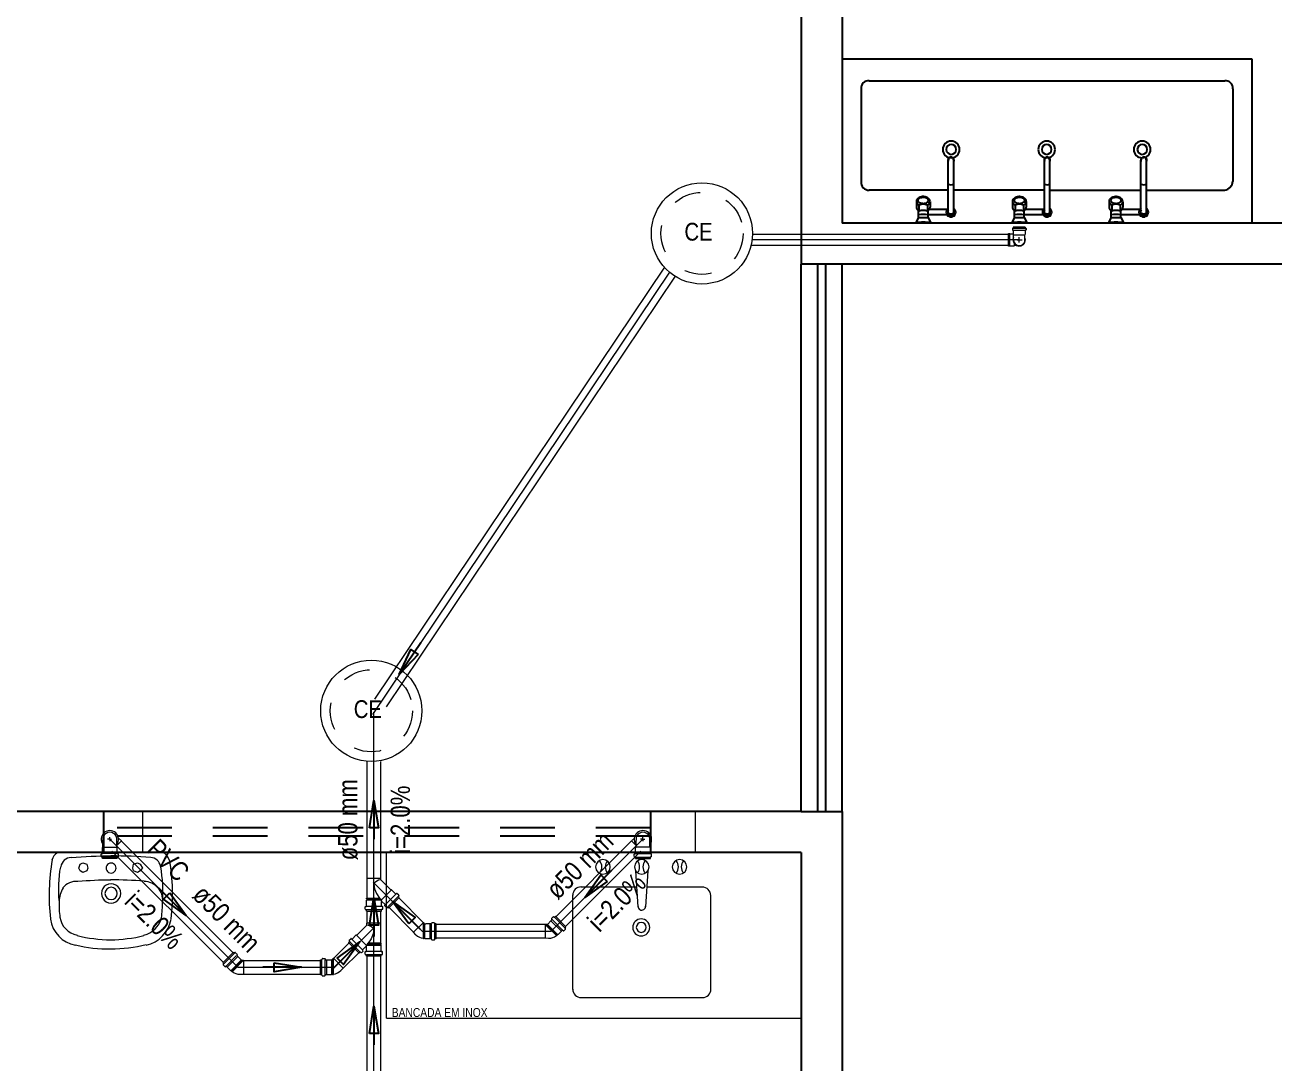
# Model space of a CAD drawing. Header units: inches. Extents: x 48180 to 96389, y -17773 to -8880.
# Drawn here: x 48190.288 to 48194.854, y -8890.709 to -8886.915 of the extents above; entities that cross this region are included whole.
import ezdxf

# ---------------------------------------------------------------- set-up
doc = ezdxf.new("R2010")
doc.units = ezdxf.units.IN
doc.header["$MEASUREMENT"] = 0
doc.linetypes.add('CONTORNO_QUADRO_T', pattern=[0.35, 0.2, -0.15])
doc.linetypes.add('DASHDOT', pattern=[1, 0.5, -0.25, 0, -0.25])
for name, color, linetype in [('APCOZ', 7, 'Continuous'), ('APCOZ-I', 251, 'Continuous'), ('at_Entity', 7, 'Continuous'), ('ESQUADRIA', 3, 'Continuous'), ('JANELA2', 1, 'Continuous'), ('Layout_Equipamentos', 7, 'Continuous'), ('PAREDE', 4, 'Continuous')]:
    doc.layers.add(name, color=color, linetype=linetype)
for name, color, linetype, lineweight in [('Arquitetura', 134, 'Continuous', 5), ('NÍVEL 1', 7, 'Continuous', 20), ('Simbolos', 5, 'Continuous', 20), ('SIMBOLOS-INT', 7, 'Continuous', 20), ('Simbolos_int', 174, 'Continuous', 5), ('TEXTOS', 7, 'Continuous', 20), ('TQ-Sentido tubo', 9, 'Continuous', 20), ('TQ-Seção tubo', 5, 'Continuous', 20), ('TQ-Textos tubo', 7, 'Continuous', 20), ('TQ-Tubos detalhe', 90, 'Continuous', 20)]:
    doc.layers.add(name, color=color, linetype=linetype, lineweight=lineweight)
doc.styles.add('ARIAL', font='ARIALN.TTF')
doc.styles.add('ArialNarrow', font='ARIALN.TTF')
doc.dimstyles.get("Standard").update_dxf_attribs({"dimtxt": 0.18, "dimasz": 0.18, "dimexe": 0.18, "dimexo": 0.0625, "dimgap": 0.09, "dimtad": 0, "dimtih": 1, "dimtoh": 1, "dimdec": 4, "dimzin": 0, "dimdsep": 46, "dimtxsty": 'Standard', "dimcen": 0.09, "dimadec": 0, "dimazin": 0, "dimtfac": 1, "dimtdec": 4, "dimtofl": 0, "dimtmove": 0, "dimatfit": 3, "dimfxl": 0, "dimtolj": 1, "dimtzin": 0, "dimarcsym": 0})

# ---------------------------------------------------------------- blocks, each defined once
blk = doc.blocks.new('new block19')
at = {"layer": 'APCOZ'}
for p, q in [((0.3881, 0.0547), (0.3881, 0.2257)), ((0.4081, 0.0547), (0.4081, 0.2257)), ((0.7396, 0.0547), (0.7396, 0.2257)), ((0.7596, 0.0547), (0.7596, 0.2257)), ((1.0927, 0.0547), (1.0927, 0.2257)), ((1.1127, 0.0547), (1.1127, 0.2257)), ((0.2716, 0.0797), (0.2716, 0.0581)), ((0.384, 0.0507), (0.3192, 0.0507)), ((0.3216, 0.0797), (0.3216, 0.0581)), ((0.6231, 0.0797), (0.6231, 0.0581)), ((0.7355, 0.0507), (0.6707, 0.0507)), ((0.6731, 0.0797), (0.6731, 0.0581)), ((0.9762, 0.0797), (0.9762, 0.0581)), ((1.0887, 0.0507), (1.0239, 0.0507)), ((1.0262, 0.0797), (1.0262, 0.0581)), ((0.279, 0.0215), (0.2682, -0.0001)), ((0.279, 0.0215), (0.279, 0.0456)), ((0.3142, 0.0215), (0.3142, 0.0307)), ((0.384, 0.0307), (0.3142, 0.0307)), ((0.3142, 0.0215), (0.3249, -0.0001)), ((0.6305, 0.0215), (0.6197, -0.0001)), ((0.6305, 0.0215), (0.6305, 0.0456)), ((0.6657, 0.0215), (0.6657, 0.0307)), ((0.7355, 0.0307), (0.6657, 0.0307)), ((0.6657, 0.0215), (0.6764, -0.0001)), ((0.9836, 0.0215), (0.9729, -0.0001)), ((0.9836, 0.0215), (0.9836, 0.0456)), ((1.0188, 0.0215), (1.0188, 0.0307)), ((1.0887, 0.0307), (1.0188, 0.0307)), ((1.0188, 0.0215), (1.0296, -0.0001))]:
    blk.add_line(p, q, dxfattribs=at)
at = {"layer": 'APCOZ', "linetype": 'Continuous'}
for points in [[(0.3215, 0.0802, 0), (0.321, 0.0834, 0), (0.3197, 0.0864, 0), (0.3176, 0.0893, 0), (0.3148, 0.0918, 0), (0.3114, 0.0939, 0), (0.3075, 0.0956, 0), (0.3033, 0.0967, 0), (0.2988, 0.0973, 0), (0.2943, 0.0973, 0), (0.2898, 0.0967, 0), (0.2856, 0.0956, 0), (0.2817, 0.0939, 0), (0.2783, 0.0918, 0), (0.2755, 0.0893, 0), (0.2734, 0.0864, 0), (0.2721, 0.0834, 0), (0.2716, 0.0802, 0)], [(0.6731, 0.0802, 0), (0.6725, 0.0834, 0), (0.6712, 0.0864, 0), (0.6691, 0.0893, 0), (0.6663, 0.0918, 0), (0.6629, 0.0939, 0), (0.6591, 0.0956, 0), (0.6548, 0.0967, 0), (0.6503, 0.0973, 0), (0.6458, 0.0973, 0), (0.6413, 0.0967, 0), (0.6371, 0.0956, 0), (0.6332, 0.0939, 0), (0.6298, 0.0918, 0), (0.6271, 0.0893, 0), (0.625, 0.0864, 0), (0.6236, 0.0834, 0), (0.6231, 0.0802, 0)], [(1.0262, 0.0802, 0), (1.0257, 0.0834, 0), (1.0243, 0.0864, 0), (1.0223, 0.0893, 0), (1.0195, 0.0918, 0), (1.0161, 0.0939, 0), (1.0122, 0.0956, 0), (1.008, 0.0967, 0), (1.0035, 0.0973, 0), (0.999, 0.0973, 0), (0.9945, 0.0967, 0), (0.9903, 0.0956, 0), (0.9864, 0.0939, 0), (0.983, 0.0918, 0), (0.9802, 0.0893, 0), (0.9781, 0.0864, 0), (0.9768, 0.0834, 0), (0.9762, 0.0802, 0)], [(0.2716, 0.0581, 0), (0.2719, 0.0553, 0), (0.2728, 0.0526, 0), (0.2743, 0.0501, 0), (0.2764, 0.0477, 0), (0.279, 0.0456, 0)], [(0.3192, 0.0507, 0), (0.3201, 0.0521, 0), (0.3207, 0.0536, 0), (0.3212, 0.0551, 0), (0.3215, 0.0566, 0), (0.3216, 0.0581, 0)], [(0.6231, 0.0581, 0), (0.6234, 0.0553, 0), (0.6243, 0.0526, 0), (0.6258, 0.0501, 0), (0.6279, 0.0477, 0), (0.6305, 0.0456, 0)], [(0.6707, 0.0507, 0), (0.6716, 0.0521, 0), (0.6722, 0.0536, 0), (0.6727, 0.0551, 0), (0.673, 0.0566, 0), (0.6731, 0.0581, 0)], [(0.9762, 0.0581, 0), (0.9765, 0.0553, 0), (0.9775, 0.0526, 0), (0.979, 0.0501, 0), (0.981, 0.0477, 0), (0.9836, 0.0456, 0)], [(1.0239, 0.0507, 0), (1.0247, 0.0521, 0), (1.0254, 0.0536, 0), (1.0258, 0.0551, 0), (1.0261, 0.0566, 0), (1.0262, 0.0581, 0)]]:
    blk.add_polyline3d(points, dxfattribs=at)
at = {"layer": 'APCOZ'}
for centre, radius, start, end in [((0.3981, 0.2307), 0.0112, 333.7208, 206.2792), ((0.7496, 0.2307), 0.0112, 333.7208, 206.2792), ((1.1027, 0.2307), 0.0112, 333.7208, 206.2792), ((0.3981, 0.0407), 0.0173, 125.4187, 144.5813), ((0.3981, 0.0407), 0.0173, 35.4187, 54.5813), ((0.3981, 0.0407), 0.0173, 324.5813, 35.4187), ((0.7496, 0.0407), 0.0173, 125.4187, 144.5813), ((0.7496, 0.0407), 0.0173, 35.4187, 54.5813), ((0.7496, 0.0407), 0.0173, 324.5813, 35.4187), ((1.1027, 0.0407), 0.0173, 125.4187, 144.5813), ((1.1027, 0.0407), 0.0173, 35.4187, 54.5813), ((1.1027, 0.0407), 0.0173, 324.5813, 35.4187), ((0.3981, 0.0407), 0.0173, 215.4187, 324.5813), ((0.7496, 0.0407), 0.0173, 215.4187, 324.5813), ((1.1027, 0.0407), 0.0173, 215.4187, 324.5813)]:
    blk.add_arc(centre, radius, start, end, dxfattribs=at)
at = {"layer": 'APCOZ-I'}
for p, q in [((0.3881, 0.2257), (0.3881, 0.2307)), ((0.4081, 0.2257), (0.4081, 0.2307)), ((0.7396, 0.2257), (0.7396, 0.2307)), ((0.7596, 0.2257), (0.7596, 0.2307)), ((1.0927, 0.2257), (1.0927, 0.2307)), ((1.1127, 0.2257), (1.1127, 0.2307)), ((0.2809, 0.066), (0.2809, 0.0446)), ((0.3122, 0.066), (0.3122, 0.0446)), ((0.3881, 0.0371), (0.3881, 0.0547)), ((0.4081, 0.0371), (0.4081, 0.0547)), ((0.6324, 0.066), (0.6324, 0.0446)), ((0.6637, 0.066), (0.6637, 0.0446)), ((0.7396, 0.0371), (0.7396, 0.0547)), ((0.7596, 0.0371), (0.7596, 0.0547)), ((0.9856, 0.066), (0.9856, 0.0446)), ((1.0169, 0.066), (1.0169, 0.0446)), ((1.0927, 0.0371), (1.0927, 0.0547)), ((1.1127, 0.0371), (1.1127, 0.0547)), ((0.279, 0.0215), (0.3142, 0.0215)), ((0.3142, 0.0307), (0.3142, 0.0456)), ((0.6305, 0.0215), (0.6657, 0.0215)), ((0.6657, 0.0307), (0.6657, 0.0456)), ((0.9836, 0.0215), (1.0188, 0.0215)), ((1.0188, 0.0307), (1.0188, 0.0456))]:
    blk.add_line(p, q, dxfattribs=at)
at = {"layer": 'APCOZ-I', "linetype": 'Continuous'}
for points in [[(0.2771, 0.0833, 0), (0.2775, 0.0812, 0), (0.2787, 0.0791, 0), (0.2806, 0.0772, 0), (0.2831, 0.0756, 0), (0.2863, 0.0743, 0), (0.2898, 0.0733, 0), (0.2936, 0.0728, 0), (0.2975, 0.0727, 0), (0.3014, 0.073, 0), (0.3051, 0.0737, 0), (0.3085, 0.0749, 0), (0.3113, 0.0764, 0), (0.3136, 0.0781, 0), (0.3151, 0.0801, 0), (0.3159, 0.0822, 0), (0.3159, 0.0844, 0), (0.3151, 0.0865, 0), (0.3136, 0.0885, 0), (0.3113, 0.0903, 0), (0.3085, 0.0918, 0), (0.3051, 0.0929, 0), (0.3014, 0.0937, 0), (0.2975, 0.094, 0), (0.2936, 0.0939, 0), (0.2898, 0.0933, 0), (0.2863, 0.0924, 0), (0.2831, 0.0911, 0), (0.2806, 0.0894, 0), (0.2787, 0.0875, 0), (0.2775, 0.0855, 0), (0.2771, 0.0833, 0)], [(0.6286, 0.0833, 0), (0.629, 0.0812, 0), (0.6302, 0.0791, 0), (0.6321, 0.0772, 0), (0.6347, 0.0756, 0), (0.6378, 0.0743, 0), (0.6413, 0.0733, 0), (0.6451, 0.0728, 0), (0.6491, 0.0727, 0), (0.653, 0.073, 0), (0.6567, 0.0737, 0), (0.66, 0.0749, 0), (0.6629, 0.0764, 0), (0.6651, 0.0781, 0), (0.6667, 0.0801, 0), (0.6675, 0.0822, 0), (0.6675, 0.0844, 0), (0.6667, 0.0865, 0), (0.6651, 0.0885, 0), (0.6629, 0.0903, 0), (0.66, 0.0918, 0), (0.6567, 0.0929, 0), (0.653, 0.0937, 0), (0.6491, 0.094, 0), (0.6451, 0.0939, 0), (0.6413, 0.0933, 0), (0.6378, 0.0924, 0), (0.6347, 0.0911, 0), (0.6321, 0.0894, 0), (0.6302, 0.0875, 0), (0.629, 0.0855, 0), (0.6286, 0.0833, 0)], [(0.9818, 0.0833, 0), (0.9821, 0.0812, 0), (0.9833, 0.0791, 0), (0.9852, 0.0772, 0), (0.9878, 0.0756, 0), (0.9909, 0.0743, 0), (0.9945, 0.0733, 0), (0.9983, 0.0728, 0), (1.0022, 0.0727, 0), (1.0061, 0.073, 0), (1.0098, 0.0737, 0), (1.0131, 0.0749, 0), (1.016, 0.0764, 0), (1.0182, 0.0781, 0), (1.0198, 0.0801, 0), (1.0206, 0.0822, 0), (1.0206, 0.0844, 0), (1.0198, 0.0865, 0), (1.0182, 0.0885, 0), (1.016, 0.0903, 0), (1.0131, 0.0918, 0), (1.0098, 0.0929, 0), (1.0061, 0.0937, 0), (1.0022, 0.094, 0), (0.9983, 0.0939, 0), (0.9945, 0.0933, 0), (0.9909, 0.0924, 0), (0.9878, 0.0911, 0), (0.9852, 0.0894, 0), (0.9833, 0.0875, 0), (0.9821, 0.0855, 0), (0.9818, 0.0833, 0)], [(0.2716, 0.0802, 0), (0.2718, 0.0771, 0), (0.2728, 0.0742, 0), (0.2746, 0.0713, 0), (0.2769, 0.0688, 0), (0.2799, 0.0666, 0)], [(0.3132, 0.0666, 0), (0.3161, 0.0687, 0), (0.3184, 0.0712, 0), (0.3202, 0.0739, 0), (0.3212, 0.0768, 0), (0.3216, 0.0797, 0)], [(0.3142, 0.0456, 0), (0.3154, 0.0465, 0), (0.3165, 0.0475, 0), (0.3175, 0.0485, 0), (0.3184, 0.0496, 0), (0.3192, 0.0507, 0)], [(0.6231, 0.0802, 0), (0.6234, 0.0771, 0), (0.6244, 0.0742, 0), (0.6261, 0.0713, 0), (0.6285, 0.0688, 0), (0.6314, 0.0666, 0)], [(0.6647, 0.0666, 0), (0.6676, 0.0687, 0), (0.67, 0.0712, 0), (0.6717, 0.0739, 0), (0.6727, 0.0768, 0), (0.6731, 0.0797, 0)], [(0.6657, 0.0456, 0), (0.6669, 0.0465, 0), (0.668, 0.0475, 0), (0.669, 0.0485, 0), (0.6699, 0.0496, 0), (0.6707, 0.0507, 0)], [(0.9762, 0.0802, 0), (0.9765, 0.0771, 0), (0.9775, 0.0742, 0), (0.9792, 0.0713, 0), (0.9816, 0.0688, 0), (0.9846, 0.0666, 0)], [(1.0179, 0.0666, 0), (1.0208, 0.0687, 0), (1.0231, 0.0712, 0), (1.0248, 0.0739, 0), (1.0259, 0.0768, 0), (1.0262, 0.0797, 0)], [(1.0188, 0.0456, 0), (1.02, 0.0465, 0), (1.0212, 0.0475, 0), (1.0222, 0.0485, 0), (1.0231, 0.0496, 0), (1.0239, 0.0507, 0)], [(0.279, 0.0456, 0), (0.2792, 0.0454, 0), (0.2794, 0.0453, 0), (0.2797, 0.0451, 0), (0.2799, 0.045, 0), (0.2801, 0.0448, 0)], [(0.313, 0.0448, 0), (0.3132, 0.045, 0), (0.3135, 0.0451, 0), (0.3137, 0.0453, 0), (0.3139, 0.0454, 0), (0.3142, 0.0456, 0)], [(0.6305, 0.0456, 0), (0.6307, 0.0454, 0), (0.6309, 0.0453, 0), (0.6312, 0.0451, 0), (0.6314, 0.045, 0), (0.6317, 0.0448, 0)], [(0.6645, 0.0448, 0), (0.6647, 0.045, 0), (0.665, 0.0451, 0), (0.6652, 0.0453, 0), (0.6655, 0.0454, 0), (0.6657, 0.0456, 0)], [(0.9836, 0.0456, 0), (0.9838, 0.0454, 0), (0.9841, 0.0453, 0), (0.9843, 0.0451, 0), (0.9846, 0.045, 0), (0.9848, 0.0448, 0)], [(1.0176, 0.0448, 0), (1.0179, 0.045, 0), (1.0181, 0.0451, 0), (1.0184, 0.0453, 0), (1.0186, 0.0454, 0), (1.0188, 0.0456, 0)]]:
    blk.add_polyline3d(points, dxfattribs=at)
at = {"layer": 'APCOZ-I'}
for centre, radius, start, end in [((0.3981, 0.2307), 0.01, 0, 180), ((0.7496, 0.2307), 0.01, 0, 180), ((1.1027, 0.2307), 0.01, 0, 180), ((0.3981, 0.1642), 0.0233, 244.5555, 295.4445), ((0.7496, 0.1642), 0.0233, 244.5555, 295.4445), ((1.1027, 0.1642), 0.0233, 244.5555, 295.4445), ((0.281, 0.0683), 0.002, 237.8441, 296.0251), ((0.2966, -0.0082), 0.0549, 74.3139, 105.6861), ((0.2966, 0.0364), 0.0335, 63.9749, 116.0251), ((0.3121, 0.0683), 0.002, 243.9749, 302.1559), ((0.3981, 0.0407), 0.0173, 144.5813, 215.4187), ((0.3981, 0.0407), 0.0126, 142.2518, 37.7482), ((0.6325, 0.0683), 0.002, 237.8441, 296.0251), ((0.6481, -0.0082), 0.0549, 74.3139, 105.6861), ((0.6481, 0.0364), 0.0335, 63.9749, 116.0251), ((0.6637, 0.0683), 0.002, 243.9749, 302.1559), ((0.7496, 0.0407), 0.0173, 144.5813, 215.4187), ((0.7496, 0.0407), 0.0126, 142.2518, 37.7482), ((0.9856, 0.0683), 0.002, 237.8441, 296.0251), ((1.0012, -0.0082), 0.0549, 74.3139, 105.6861), ((1.0012, 0.0364), 0.0335, 63.9749, 116.0251), ((1.0168, 0.0683), 0.002, 243.9749, 302.1559), ((1.1027, 0.0407), 0.0173, 144.5813, 215.4187), ((1.1027, 0.0407), 0.0126, 142.2518, 37.7482), ((0.2966, -0.2752), 0.2786, 84.3752, 95.6248), ((0.2966, -0.0496), 0.0816, 77.5382, 102.4618), ((0.2812, 0.0465), 0.002, 238.4325, 285.6861), ((0.3119, 0.0465), 0.002, 254.314, 301.5675), ((0.3981, 0.0581), 0.0233, 244.5555, 295.4445), ((0.6481, -0.2752), 0.2786, 84.3752, 95.6248), ((0.6481, -0.0496), 0.0816, 77.5382, 102.4618), ((0.6327, 0.0465), 0.002, 238.4325, 285.6861), ((0.6635, 0.0465), 0.002, 254.314, 301.5675), ((0.7496, 0.0581), 0.0233, 244.5555, 295.4445), ((1.0012, -0.2752), 0.2786, 84.3752, 95.6248), ((1.0012, -0.0496), 0.0816, 77.5382, 102.4618), ((0.9858, 0.0465), 0.002, 238.4325, 285.6861), ((1.0166, 0.0465), 0.002, 254.314, 301.5675), ((1.1027, 0.0581), 0.0233, 244.5555, 295.4445)]:
    blk.add_arc(centre, radius, start, end, dxfattribs=at)
at = {"layer": 'at_Entity', "color": 0}
for p, q in [((0, 0.601), (1.4982, 0.601)), ((1.4982, 0.601), (1.4982, 0)), ((0.0995, 0.5206), (1.3987, 0.5206)), ((0.0698, 0.4909), (0.0698, 0.1524)), ((1.4284, 0.4909), (1.4284, 0.1524)), ((0.3881, 0.1206), (0.0995, 0.1206)), ((0.7396, 0.1206), (0.4081, 0.1206)), ((0.7596, 0.1206), (1.0927, 0.1206)), ((1.1127, 0.1206), (1.3987, 0.1206))]:
    blk.add_line(p, q, dxfattribs=at)
for centre, radius, start, end in [((0.0968, 0.4936), 0.0271, 84.3556, 185.6444), ((1.4011, 0.4933), 0.0273, 354.9702, 95.0298), ((0.3989, 0.2698), 0.0307, 90, 180), ((0.3989, 0.2698), 0.018, 90, 180), ((0.3989, 0.2698), 0.0307, 360, 90), ((0.3989, 0.2698), 0.018, 360, 90), ((0.748, 0.2698), 0.0307, 90, 180), ((0.748, 0.2698), 0.018, 90, 180), ((0.748, 0.2698), 0.0307, 360, 90), ((0.748, 0.2698), 0.018, 360, 90), ((1.0972, 0.2698), 0.0307, 90, 180), ((1.0972, 0.2698), 0.018, 90, 180), ((1.0972, 0.2698), 0.0307, 360, 90), ((1.0972, 0.2698), 0.018, 360, 90), ((0.3989, 0.2698), 0.0307, 180, 270), ((0.3989, 0.2698), 0.018, 180, 270), ((0.3989, 0.2698), 0.018, 270, 0), ((0.3989, 0.2698), 0.0307, 270, 0), ((0.748, 0.2698), 0.0307, 180, 270), ((0.748, 0.2698), 0.018, 180, 270), ((0.748, 0.2698), 0.018, 270, 0), ((0.748, 0.2698), 0.0307, 270, 0), ((1.0972, 0.2698), 0.0307, 180, 270), ((1.0972, 0.2698), 0.018, 180, 270), ((1.0972, 0.2698), 0.018, 270, 0), ((1.0972, 0.2698), 0.0307, 270, 0), ((0.0988, 0.1497), 0.0291, 174.7242, 271.3259), ((1.3934, 0.1552), 0.0349, 278.6902, 357.1314)]:
    blk.add_arc(centre, radius, start, end, dxfattribs=at)

msp = doc.modelspace()

# ---------------------------------------------------------------- linework, layer by layer
at = {"layer": 'Arquitetura'}
for p, q in [((48190.7196, -8889.9392), (48190.7196, -8889.7872)), ((48192.7386, -8889.7872), (48192.7386, -8889.9392)), ((48190.6011, -8889.9392), (48190.4076, -8889.9392)), ((48190.6661, -8889.9392), (48190.4746, -8889.9392)), ((48190.7946, -8889.9392), (48190.6011, -8889.9392)), ((48190.4846, -8889.9962), (48190.4906, -8889.9822)), ((48190.4906, -8890.0062), (48190.4846, -8889.9962)), ((48190.4906, -8889.9822), (48190.5001, -8889.9767)), ((48190.5001, -8890.0122), (48190.4906, -8890.0062)), ((48190.5001, -8889.9767), (48190.5141, -8889.9822)), ((48190.5141, -8890.0062), (48190.5001, -8890.0122)), ((48190.5141, -8889.9822), (48190.5181, -8889.9962)), ((48190.5181, -8889.9962), (48190.5141, -8890.0062)), ((48190.6821, -8889.9962), (48190.6856, -8889.9822)), ((48190.6856, -8890.0062), (48190.6821, -8889.9962)), ((48190.6856, -8889.9822), (48190.6996, -8889.9767)), ((48190.6996, -8890.0122), (48190.6856, -8890.0062)), ((48190.6996, -8889.9767), (48190.7096, -8889.9822)), ((48190.7096, -8890.0062), (48190.6996, -8890.0122)), ((48190.7096, -8889.9822), (48190.7176, -8889.9962)), ((48190.7176, -8889.9962), (48190.7096, -8890.0062))]:
    msp.add_line(p, q, dxfattribs=at)
at = {"layer": 'Arquitetura', "color": 7}
for p, q in [((48191.6096, -8890.5447), (48191.6096, -8889.9392)), ((48192.5196, -8890.0062), (48192.5291, -8890.1382)), ((48192.5646, -8890.0062), (48192.5571, -8890.1382)), ((48192.2906, -8890.4402), (48192.2906, -8890.0947)), ((48192.3201, -8890.0652), (48192.5231, -8890.0652)), ((48192.5606, -8890.0652), (48192.7661, -8890.0652)), ((48192.7956, -8890.4402), (48192.7956, -8890.0947)), ((48192.3201, -8890.4697), (48192.7661, -8890.4697)), ((48191.6096, -8890.5447), (48193.1251, -8890.5447))]:
    msp.add_line(p, q, dxfattribs=at)
at = {"layer": 'Arquitetura'}
for centre, radius, start, end in [((48191.1376, -8890.0947), 0.761, 170.279, 186.577), ((48190.4251, -8889.9747), 0.039, 117.867, 168.569), ((48190.4591, -8889.9982), 0.0406, 93.114, 170.393), ((48190.6031, -8891.8517), 1.8987, 90, 94.4144), ((48190.6091, -8891.6857), 1.7337, 85.3753, 90.2103), ((48190.7451, -8889.9962), 0.0389, 8.7558, 85.6127), ((48190.7666, -8889.9842), 0.0527, 20.5417, 58.93), ((48190.0661, -8890.0947), 0.7618, 353.413, 9.6929), ((48190.8656, -8890.0732), 0.4552, 169.782, 185.797), ((48190.6031, -8889.9962), 0.0182, 150.013, 209.987), ((48190.6031, -8889.9962), 0.0182, 90, 150.04), ((48190.6031, -8889.9962), 0.0182, 210.019, 270.037), ((48190.6031, -8889.9962), 0.0182, 30.0191, 90.0367), ((48190.6031, -8889.9962), 0.0182, 270, 330.04), ((48190.6031, -8889.9962), 0.0182, 330.013, 29.9872), ((48190.1726, -8890.0912), 0.6201, 357.323, 9.2415), ((48190.4766, -8890.1087), 0.0638, 86.7732, 140.755), ((48190.6031, -8891.4072), 1.3668, 90.0208, 95.0951), ((48190.6031, -8890.0892), 0.0353, 90, 149.993), ((48190.5991, -8891.5297), 1.4903, 85.1896, 89.9391), ((48190.6031, -8890.0892), 0.0353, 29.9968, 89.9993), ((48190.7231, -8890.1127), 0.0674, 40.3438, 89.4487), ((48190.4926, -8890.1147), 0.079, 144.652, 182.839), ((48190.6031, -8890.0892), 0.0353, 150.003, 209.997), ((48190.6031, -8890.0892), 0.0353, 209.997, 269.999), ((48190.6031, -8890.0892), 0.0225, 90.0097, 180), ((48190.6031, -8890.0892), 0.0225, 180, 270), ((48190.6031, -8890.0892), 0.0225, 0, 90), ((48190.6031, -8890.0892), 0.0225, 270, 0), ((48190.6031, -8890.0892), 0.0353, 270, 329.993), ((48190.6031, -8890.0892), 0.0353, 330.003, 29.9968), ((48190.7196, -8890.1147), 0.0723, 356.602, 39.5997), ((48190.7351, -8890.1307), 0.3222, 177.995, 188.17), ((48190.4766, -8890.1307), 0.3142, 351.322, 1.8265), ((48190.4926, -8890.1682), 0.1119, 187.72, 259.592), ((48190.4946, -8890.1642), 0.0792, 188.419, 258.384), ((48190.7036, -8890.1582), 0.0855, 282.946, 347.281), ((48190.7056, -8890.1622), 0.1187, 282.514, 349.944), ((48190.6146, -8889.6807), 0.5785, 256.458, 268.697), ((48190.5871, -8889.6767), 0.5826, 271.352, 283.504), ((48190.5911, -8889.8127), 0.4791, 255.637, 271.341), ((48190.6126, -8889.8127), 0.4785, 268.698, 284.422)]:
    msp.add_arc(centre, radius, start, end, dxfattribs=at)
at = {"layer": 'Arquitetura', "color": 7}
for centre, radius, start, end in [((48192.4011, -8889.9922), 0.0267, 90, 180), ((48192.3616, -8889.9922), 0.0353, 318.994, 41.0064), ((48192.4011, -8889.9922), 0.0267, 0, 90), ((48192.4446, -8889.9922), 0.0353, 138.79, 221.21), ((48192.5431, -8889.9922), 0.0267, 90, 180), ((48192.4996, -8889.9922), 0.0353, 321.427, 38.5726), ((48192.5431, -8889.9922), 0.0267, 0, 90), ((48192.5826, -8889.9922), 0.0353, 139.532, 220.468), ((48192.6811, -8889.9922), 0.0267, 90, 180), ((48192.6416, -8889.9922), 0.0353, 318.884, 41.1163), ((48192.6811, -8889.9922), 0.0267, 0, 90), ((48192.7226, -8889.9922), 0.0353, 138.691, 221.309), ((48192.4011, -8889.9922), 0.0267, 180, 270), ((48192.4011, -8889.9922), 0.0267, 270, 0), ((48192.5431, -8889.9922), 0.0267, 180, 270), ((48192.5431, -8889.9922), 0.0267, 270, 0), ((48192.6811, -8889.9922), 0.0267, 180, 270), ((48192.6811, -8889.9922), 0.0267, 270, 0), ((48192.3201, -8890.0947), 0.0292, 88.5159, 181.484), ((48192.7641, -8890.0967), 0.031, 0.0055, 90), ((48192.5431, -8890.1362), 0.0139, 180.692, 240.707), ((48192.5431, -8890.1362), 0.0139, 240.707, 300.721), ((48192.5431, -8890.1362), 0.0139, 300.721, 0.7361), ((48192.5411, -8890.2132), 0.031, 90, 180), ((48192.5411, -8890.2132), 0.0182, 90, 180), ((48192.5411, -8890.2132), 0.031, 0, 90), ((48192.5411, -8890.2132), 0.0182, 0, 90), ((48192.5411, -8890.2132), 0.031, 180, 270), ((48192.5411, -8890.2132), 0.0182, 180, 270), ((48192.5411, -8890.2132), 0.0182, 270, 0), ((48192.5411, -8890.2132), 0.031, 270, 0), ((48192.3201, -8890.4402), 0.0292, 178.516, 271.484), ((48192.7661, -8890.4402), 0.0292, 268.516, 1.4841)]:
    msp.add_arc(centre, radius, start, end, dxfattribs=at)
at = {"layer": 'ESQUADRIA'}
for p, q in [((48193.1851, -8887.7892), (48193.1851, -8889.7892)), ((48193.2151, -8887.7892), (48193.2151, -8889.7892))]:
    msp.add_line(p, q, dxfattribs=at)
at = {"layer": 'ESQUADRIA', "linetype": 'CONTORNO_QUADRO_T'}
for p, q in [((48192.5751, -8889.8492), (48190.5751, -8889.8492)), ((48192.5751, -8889.8792), (48190.5751, -8889.8792))]:
    msp.add_line(p, q, dxfattribs=at)
at = {"layer": 'JANELA2'}
for p, q in [((48193.2751, -8887.7892), (48193.1251, -8887.7892)), ((48193.1251, -8889.7892), (48193.1251, -8887.7892)), ((48193.2751, -8889.7892), (48193.2751, -8887.7892)), ((48190.5751, -8889.7892), (48190.5751, -8889.9392)), ((48192.5751, -8889.7892), (48192.5751, -8889.9392)), ((48193.1251, -8889.7892), (48193.2751, -8889.7892))]:
    msp.add_line(p, q, dxfattribs=at)
at = {"layer": 'NÍVEL 1', "color": 9}
for centre in [(48192.763, -8887.6764), (48191.5543, -8889.4215)]:
    msp.add_circle(centre, 0.185, dxfattribs=at)
at = {"layer": 'NÍVEL 1', "color": 7, "linetype": 'DASHDOT', "ltscale": 0.05}
for centre in [(48192.763, -8887.6764), (48191.5543, -8889.4215)]:
    msp.add_circle(centre, 0.15, dxfattribs=at)
at = {"layer": 'PAREDE', "linetype": 'Continuous'}
for p, q in [((48193.1251, -8886.7892), (48193.1251, -8887.7892)), ((48199.6401, -8887.6392), (48193.2751, -8887.6392)), ((48199.6401, -8887.7892), (48193.2751, -8887.7892)), ((48193.1251, -8889.7892), (48181.7251, -8889.7892)), ((48193.1251, -8889.9392), (48187.2751, -8889.9392))]:
    msp.add_line(p, q, dxfattribs=at)
at = {"layer": 'PAREDE'}
for p, q in [((48193.2751, -8886.7892), (48193.2751, -8887.6392)), ((48193.2751, -8889.7892), (48193.2751, -8893.5892)), ((48193.1251, -8889.9392), (48193.1251, -8893.4392))]:
    msp.add_line(p, q, dxfattribs=at)
at = {"layer": 'Simbolos'}
for p, q in [((48193.8837, -8887.7228), (48193.8837, -8887.6773)), ((48193.8837, -8887.6773), (48193.8877, -8887.6773)), ((48193.8877, -8887.6773), (48193.8887, -8887.6783)), ((48193.8887, -8887.6783), (48193.9007, -8887.6783)), ((48193.8977, -8887.6586), (48193.8977, -8887.6633)), ((48193.8985, -8887.6576), (48193.9, -8887.6571)), ((48193.8987, -8887.6643), (48193.8997, -8887.6643)), ((48193.9447, -8887.6531), (48193.9007, -8887.6531)), ((48193.9007, -8887.6531), (48193.9007, -8887.6561)), ((48193.9007, -8887.6653), (48193.9007, -8887.6796)), ((48193.9007, -8887.6796), (48193.9022, -8887.6811)), ((48193.9022, -8887.6903), (48193.9022, -8887.6811)), ((48193.9447, -8887.6796), (48193.9435, -8887.6811)), ((48193.9435, -8887.6903), (48193.9435, -8887.6811)), ((48193.9447, -8887.6531), (48193.9447, -8887.6561)), ((48193.9447, -8887.6653), (48193.9447, -8887.6796)), ((48193.947, -8887.6576), (48193.9455, -8887.6571)), ((48193.947, -8887.6643), (48193.9457, -8887.6643)), ((48193.9477, -8887.6586), (48193.9477, -8887.6633)), ((48193.8877, -8887.7228), (48193.8837, -8887.7228)), ((48193.8877, -8887.7228), (48193.8887, -8887.7218)), ((48193.8887, -8887.7218), (48193.9037, -8887.7218)), ((48193.9022, -8887.7001), (48193.9022, -8887.6903)), ((48193.9037, -8887.7218), (48193.905, -8887.7206)), ((48193.913, -8887.7206), (48193.905, -8887.7206)), ((48193.9435, -8887.7001), (48193.9435, -8887.6903)), ((48190.5713, -8889.9212), (48190.5733, -8889.9195)), ((48190.5713, -8889.938), (48190.5713, -8889.9212)), ((48190.5733, -8889.9195), (48190.5733, -8889.8942)), ((48190.6238, -8889.9195), (48190.6238, -8889.8942)), ((48190.6258, -8889.9212), (48190.6238, -8889.9195)), ((48190.6258, -8889.938), (48190.6258, -8889.9212)), ((48190.6301, -8889.8867), (48190.6408, -8889.8972)), ((48192.5158, -8889.8867), (48192.5051, -8889.8972)), ((48192.5201, -8889.9212), (48192.5221, -8889.9195)), ((48192.5201, -8889.938), (48192.5201, -8889.9212)), ((48192.5221, -8889.9195), (48192.5221, -8889.8942)), ((48192.5726, -8889.9195), (48192.5726, -8889.8942)), ((48192.5746, -8889.9212), (48192.5726, -8889.9195)), ((48192.5746, -8889.938), (48192.5746, -8889.9212)), ((48190.5668, -8889.954), (48190.5668, -8889.9452)), ((48190.5676, -8889.9442), (48190.5703, -8889.944)), ((48190.5676, -8889.955), (48190.5706, -8889.9557)), ((48190.5713, -8889.9382), (48190.5713, -8889.938)), ((48190.5713, -8889.943), (48190.5713, -8889.9382)), ((48190.5713, -8889.961), (48190.5713, -8889.9567)), ((48190.6258, -8889.961), (48190.5713, -8889.961)), ((48190.6258, -8889.9382), (48190.6258, -8889.938)), ((48190.6258, -8889.943), (48190.6258, -8889.9382)), ((48190.6258, -8889.961), (48190.6258, -8889.9567)), ((48190.6296, -8889.955), (48190.6266, -8889.9557)), ((48190.6296, -8889.9442), (48190.6268, -8889.944)), ((48190.6303, -8889.954), (48190.6303, -8889.9452)), ((48192.5156, -8889.954), (48192.5156, -8889.9452)), ((48192.5163, -8889.9442), (48192.5191, -8889.944)), ((48192.5163, -8889.955), (48192.5193, -8889.9557)), ((48192.5201, -8889.9382), (48192.5201, -8889.938)), ((48192.5201, -8889.943), (48192.5201, -8889.9382)), ((48192.5201, -8889.961), (48192.5201, -8889.9567)), ((48192.5201, -8889.961), (48192.5746, -8889.961)), ((48192.5746, -8889.9382), (48192.5746, -8889.938)), ((48192.5746, -8889.943), (48192.5746, -8889.9382)), ((48192.5746, -8889.961), (48192.5746, -8889.9567)), ((48192.5783, -8889.955), (48192.5753, -8889.9557)), ((48192.5783, -8889.9442), (48192.5756, -8889.944)), ((48192.5791, -8889.954), (48192.5791, -8889.9452)), ((48191.5388, -8890.1062), (48191.5388, -8890.033)), ((48191.5893, -8890.0392), (48191.5893, -8890.033)), ((48191.6256, -8890.076), (48191.5898, -8890.0405)), ((48191.5373, -8890.1092), (48191.5373, -8890.1062)), ((48191.5388, -8890.1062), (48191.5373, -8890.1062)), ((48191.6176, -8890.1427), (48191.6563, -8890.104)), ((48191.6283, -8890.076), (48191.6256, -8890.076)), ((48191.6436, -8890.0912), (48191.6283, -8890.076)), ((48191.6468, -8890.0895), (48191.6448, -8890.0912)), ((48191.6543, -8890.0957), (48191.6481, -8890.0897)), ((48191.6546, -8890.097), (48191.6531, -8890.0997)), ((48191.6563, -8890.104), (48191.6531, -8890.101)), ((48191.5323, -8890.1465), (48191.5323, -8890.1377)), ((48191.5331, -8890.1367), (48191.5358, -8890.1365)), ((48191.5331, -8890.1472), (48191.5361, -8890.1482)), ((48191.5368, -8890.1137), (48191.5388, -8890.112)), ((48191.5368, -8890.1305), (48191.5368, -8890.1137)), ((48191.5368, -8890.1307), (48191.5368, -8890.1305)), ((48191.5368, -8890.1355), (48191.5368, -8890.1307)), ((48191.5368, -8890.1535), (48191.5368, -8890.1492)), ((48191.5368, -8890.1535), (48191.5913, -8890.1535)), ((48191.5388, -8890.1092), (48191.5373, -8890.1092)), ((48191.5388, -8890.112), (48191.5388, -8890.1092)), ((48191.5913, -8890.1305), (48191.5913, -8890.1187)), ((48191.5913, -8890.1307), (48191.5913, -8890.1305)), ((48191.5913, -8890.1355), (48191.5913, -8890.1307)), ((48191.5913, -8890.1535), (48191.5913, -8890.1492)), ((48191.5951, -8890.1472), (48191.5921, -8890.1482)), ((48191.5951, -8890.1367), (48191.5923, -8890.1365)), ((48191.6048, -8890.13), (48191.5928, -8890.118)), ((48191.5958, -8890.1465), (48191.5958, -8890.1377)), ((48191.6031, -8890.1332), (48191.6048, -8890.1312)), ((48191.6093, -8890.1407), (48191.6033, -8890.1345)), ((48191.6106, -8890.141), (48191.6133, -8890.1395)), ((48191.6176, -8890.1427), (48191.6146, -8890.1395)), ((48191.5383, -8890.2042), (48191.5383, -8890.198)), ((48191.5886, -8890.2712), (48191.5888, -8890.198)), ((48191.7503, -8890.201), (48191.7446, -8890.1952)), ((48191.7751, -8890.1967), (48191.7748, -8890.1995)), ((48191.7848, -8890.196), (48191.7761, -8890.196)), ((48191.7858, -8890.1967), (48191.7866, -8890.1997)), ((48192.2111, -8890.189), (48192.1991, -8890.201)), ((48192.2143, -8890.1855), (48192.2111, -8890.189)), ((48192.2126, -8890.182), (48192.2143, -8890.184)), ((48192.2188, -8890.1745), (48192.2128, -8890.1807)), ((48192.2201, -8890.1745), (48192.2228, -8890.176)), ((48192.2271, -8890.1727), (48192.2241, -8890.1757)), ((48192.2656, -8890.2112), (48192.2271, -8890.1727)), ((48191.4841, -8890.256), (48191.4993, -8890.2407)), ((48191.4993, -8890.2407), (48191.5021, -8890.2407)), ((48191.5021, -8890.2407), (48191.5378, -8890.2055)), ((48191.7176, -8890.24), (48191.7088, -8890.231)), ((48191.7521, -8890.2005), (48191.7518, -8890.201)), ((48191.7691, -8890.2005), (48191.7521, -8890.2005)), ((48191.7738, -8890.2005), (48191.7691, -8890.2005)), ((48191.7918, -8890.2005), (48191.7876, -8890.2005)), ((48191.7918, -8890.255), (48191.7918, -8890.2005)), ((48192.1981, -8890.2025), (48192.1898, -8890.2025)), ((48192.1991, -8890.201), (48192.1991, -8890.2015)), ((48192.2308, -8890.2432), (48192.2321, -8890.2442)), ((48192.2341, -8890.2422), (48192.2321, -8890.2442)), ((48192.2348, -8890.2392), (48192.2331, -8890.241)), ((48192.2331, -8890.241), (48192.2341, -8890.2422)), ((48192.2376, -8890.2395), (48192.2348, -8890.2392)), ((48192.2496, -8890.2275), (48192.2376, -8890.2395)), ((48192.2528, -8890.224), (48192.2496, -8890.2275)), ((48192.2563, -8890.2257), (48192.2543, -8890.224)), ((48192.2638, -8890.2195), (48192.2576, -8890.2257)), ((48192.2641, -8890.2182), (48192.2623, -8890.2155)), ((48192.2656, -8890.2112), (48192.2626, -8890.2142)), ((48191.4711, -8890.2687), (48191.4743, -8890.2657)), ((48191.5098, -8890.3075), (48191.4711, -8890.2687)), ((48191.4728, -8890.2617), (48191.4743, -8890.2645)), ((48191.4731, -8890.2605), (48191.4796, -8890.2545)), ((48191.4808, -8890.2542), (48191.4828, -8890.256)), ((48191.5226, -8890.295), (48191.5346, -8890.283)), ((48191.5361, -8890.2955), (48191.5361, -8890.2837)), ((48191.5886, -8890.2712), (48191.5901, -8890.2712)), ((48191.5886, -8890.277), (48191.5886, -8890.2742)), ((48191.5886, -8890.2742), (48191.5901, -8890.2742)), ((48191.5906, -8890.2787), (48191.5886, -8890.277)), ((48191.5901, -8890.2742), (48191.5901, -8890.2712)), ((48191.5906, -8890.2955), (48191.5906, -8890.2787)), ((48191.7446, -8890.253), (48191.7448, -8890.2545)), ((48191.7476, -8890.2545), (48191.7448, -8890.2545)), ((48191.7478, -8890.253), (48191.7476, -8890.2545)), ((48191.7503, -8890.253), (48191.7478, -8890.253)), ((48191.7521, -8890.255), (48191.7503, -8890.253)), ((48191.7691, -8890.255), (48191.7521, -8890.255)), ((48191.7738, -8890.255), (48191.7691, -8890.255)), ((48191.7751, -8890.2587), (48191.7748, -8890.256)), ((48191.7848, -8890.2595), (48191.7761, -8890.2595)), ((48191.7858, -8890.2587), (48191.7866, -8890.2557)), ((48191.7918, -8890.255), (48191.7876, -8890.255)), ((48192.2026, -8890.2532), (48192.1898, -8890.253)), ((48191.0113, -8890.3425), (48191.0501, -8890.3037)), ((48191.0501, -8890.3037), (48191.0531, -8890.307)), ((48191.0568, -8890.3055), (48191.0543, -8890.307)), ((48191.0581, -8890.3057), (48191.0643, -8890.3117)), ((48191.0646, -8890.313), (48191.0628, -8890.3152)), ((48191.0628, -8890.3165), (48191.0661, -8890.32)), ((48191.0661, -8890.32), (48191.0781, -8890.332)), ((48191.0781, -8890.332), (48191.0778, -8890.3325)), ((48191.0791, -8890.3335), (48191.0871, -8890.3335)), ((48191.3686, -8890.386), (48191.3686, -8890.3315)), ((48191.3686, -8890.3315), (48191.3728, -8890.3315)), ((48191.3746, -8890.3277), (48191.3738, -8890.3307)), ((48191.3756, -8890.327), (48191.3843, -8890.327)), ((48191.3853, -8890.3277), (48191.3856, -8890.3305)), ((48191.3866, -8890.3315), (48191.3913, -8890.3315)), ((48191.3913, -8890.3315), (48191.4083, -8890.3315)), ((48191.4083, -8890.3315), (48191.4086, -8890.332)), ((48191.4101, -8890.332), (48191.4158, -8890.3262)), ((48191.5098, -8890.3075), (48191.5128, -8890.3042)), ((48191.5168, -8890.3057), (48191.5141, -8890.3042)), ((48191.5181, -8890.3057), (48191.5241, -8890.2995)), ((48191.5243, -8890.2982), (48191.5226, -8890.2962)), ((48191.5316, -8890.3115), (48191.5316, -8890.3027)), ((48191.5323, -8890.3017), (48191.5351, -8890.3015)), ((48191.5323, -8890.3122), (48191.5353, -8890.3132)), ((48191.5361, -8890.2957), (48191.5361, -8890.2955)), ((48191.5361, -8890.3005), (48191.5361, -8890.2957)), ((48191.5361, -8890.3185), (48191.5361, -8890.3142)), ((48191.5906, -8890.3185), (48191.5361, -8890.3185)), ((48191.5906, -8890.2957), (48191.5906, -8890.2955)), ((48191.5906, -8890.3005), (48191.5906, -8890.2957)), ((48191.5906, -8890.3185), (48191.5906, -8890.3142)), ((48191.5943, -8890.3122), (48191.5913, -8890.3132)), ((48191.5943, -8890.3017), (48191.5916, -8890.3015)), ((48191.5951, -8890.3115), (48191.5951, -8890.3027)), ((48191.0113, -8890.3425), (48191.0143, -8890.3455)), ((48191.0131, -8890.3492), (48191.0146, -8890.3467)), ((48191.0133, -8890.3505), (48191.0193, -8890.3567)), ((48191.0206, -8890.357), (48191.0228, -8890.3552)), ((48191.0241, -8890.3552), (48191.0276, -8890.3585)), ((48191.0276, -8890.3585), (48191.0396, -8890.3705)), ((48191.0396, -8890.3705), (48191.0421, -8890.3702)), ((48191.0421, -8890.3702), (48191.0441, -8890.372)), ((48191.0441, -8890.372), (48191.0431, -8890.3732)), ((48191.0431, -8890.3732), (48191.0451, -8890.3752)), ((48191.0463, -8890.3745), (48191.0451, -8890.3752)), ((48191.4428, -8890.371), (48191.4516, -8890.362)), ((48191.0746, -8890.3842), (48191.0871, -8890.3842)), ((48191.3686, -8890.386), (48191.3728, -8890.386)), ((48191.3746, -8890.3897), (48191.3738, -8890.3867)), ((48191.3756, -8890.3905), (48191.3843, -8890.3905)), ((48191.3853, -8890.3897), (48191.3856, -8890.387)), ((48191.3866, -8890.386), (48191.3913, -8890.386)), ((48191.3913, -8890.386), (48191.4083, -8890.386)), ((48191.4083, -8890.386), (48191.4101, -8890.384)), ((48191.4101, -8890.384), (48191.4126, -8890.384)), ((48191.4126, -8890.384), (48191.4128, -8890.3855)), ((48191.4128, -8890.3855), (48191.4156, -8890.3855)), ((48191.4158, -8890.384), (48191.4156, -8890.3855))]:
    msp.add_line(p, q, dxfattribs=at)
for centre, radius, start, end in [((48193.8987, -8887.6586), 0.001, 105, 180), ((48193.8987, -8887.6633), 0.001, 180, 265), ((48193.8997, -8887.6653), 0.001, 0.0003, 85.0003), ((48193.8997, -8887.6561), 0.001, 285, 0.0003), ((48193.9457, -8887.6561), 0.001, 180, 255), ((48193.9457, -8887.6653), 0.001, 95.0003, 180), ((48193.9467, -8887.6633), 0.001, 275, 0.0003), ((48193.9467, -8887.6586), 0.001, 0.0003, 75.0003), ((48193.9227, -8887.7001), 0.0228, 154.623, 205.377), ((48193.9227, -8887.7001), 0.0206, 180, 0.0003), ((48190.5986, -8889.891), 0.0255, 352.826, 187.174), ((48192.5473, -8889.891), 0.0255, 352.826, 187.174), ((48190.5678, -8889.9452), 0.001, 95.0001, 180), ((48190.5678, -8889.954), 0.001, 180, 255), ((48190.5703, -8889.943), 0.001, 275, 0.0001), ((48190.5703, -8889.9567), 0.001, 0.0001, 75.0001), ((48190.6268, -8889.943), 0.001, 180, 265), ((48190.6268, -8889.9567), 0.001, 105, 180), ((48190.6293, -8889.9452), 0.001, 0.0001, 85.0001), ((48190.6293, -8889.954), 0.001, 285, 0.0001), ((48192.5166, -8889.9452), 0.001, 95, 180), ((48192.5166, -8889.954), 0.001, 180, 255), ((48192.5191, -8889.943), 0.001, 275, 0), ((48192.5191, -8889.9567), 0.001, 0, 75), ((48192.5756, -8889.943), 0.001, 180, 265), ((48192.5756, -8889.9567), 0.001, 105, 180), ((48192.5781, -8889.9452), 0.001, 0, 85), ((48192.5781, -8889.954), 0.001, 285, 0), ((48191.5908, -8890.0392), 0.0015, 179.998, 225.002), ((48191.6441, -8890.0905), 0.001, 225.003, 310.003), ((48191.6476, -8890.0902), 0.001, 45.0021, 130.002), ((48191.6538, -8890.1002), 0.001, 150.002, 225.003), ((48191.6536, -8890.0965), 0.001, 330.003, 45.0027), ((48191.5333, -8890.1377), 0.001, 95.0024, 179.998), ((48191.5333, -8890.1465), 0.001, 179.998, 255.003), ((48191.5358, -8890.1355), 0.001, 275.002, 0.0025), ((48191.5358, -8890.1492), 0.001, 0.0025, 75.0026), ((48191.5923, -8890.1187), 0.001, 45.0025, 179.998), ((48191.5923, -8890.1355), 0.001, 179.998, 265.003), ((48191.5923, -8890.1492), 0.001, 105.002, 179.998), ((48191.5948, -8890.1377), 0.001, 0.0025, 85.0026), ((48191.5948, -8890.1465), 0.001, 285.002, 0.0025), ((48191.6038, -8890.134), 0.001, 140.002, 225.003), ((48191.6041, -8890.1305), 0.001, 320.003, 45.0024), ((48191.6101, -8890.14), 0.001, 225.002, 300.003), ((48191.6138, -8890.1402), 0.001, 45.0024, 120.003), ((48191.7761, -8890.197), 0.001, 90, 175), ((48191.7848, -8890.197), 0.001, 14.9999, 90), ((48192.2136, -8890.1815), 0.001, 135, 220), ((48192.2136, -8890.1847), 0.001, 315, 40.0001), ((48192.2196, -8890.1752), 0.001, 59.9999, 135), ((48192.2233, -8890.175), 0.001, 240, 315), ((48191.5368, -8890.2042), 0.0015, 314.847, 359.847), ((48191.7508, -8890.2062), 0.0473, 225.444, 262.398), ((48191.7511, -8890.2002), 0.001, 225, 315), ((48191.7738, -8890.1995), 0.001, 270, 355), ((48191.7876, -8890.1995), 0.001, 195, 270), ((48192.1981, -8890.2015), 0.001, 270, 0), ((48192.2021, -8890.2057), 0.0473, 270.444, 307.398), ((48192.2536, -8890.2247), 0.001, 49.9999, 135), ((48192.2568, -8890.225), 0.001, 230, 315), ((48192.2633, -8890.215), 0.001, 135, 210), ((48192.2631, -8890.2187), 0.001, 315, 30.0001), ((48191.4738, -8890.2612), 0.001, 134.847, 209.847), ((48191.4736, -8890.265), 0.001, 314.847, 29.8473), ((48191.4801, -8890.255), 0.001, 49.8473, 134.847), ((48191.4836, -8890.2552), 0.001, 229.847, 314.847), ((48191.5351, -8890.2837), 0.001, 359.847, 134.847), ((48191.7738, -8890.256), 0.001, 4.9999, 90), ((48191.7761, -8890.2585), 0.001, 185, 270), ((48191.7848, -8890.2585), 0.001, 270, 345), ((48191.7876, -8890.256), 0.001, 90, 165), ((48191.0536, -8890.3062), 0.001, 225, 300), ((48191.0573, -8890.3062), 0.001, 45, 120), ((48191.0633, -8890.316), 0.001, 140, 225), ((48191.0636, -8890.3125), 0.001, 320, 45), ((48191.0791, -8890.3325), 0.001, 180, 270), ((48191.3728, -8890.3305), 0.001, 270, 345), ((48191.3756, -8890.328), 0.001, 89.9996, 165), ((48191.3843, -8890.328), 0.001, 4.9996, 89.9996), ((48191.3866, -8890.3305), 0.001, 185, 270), ((48191.4093, -8890.3312), 0.001, 225, 315), ((48191.5136, -8890.305), 0.001, 59.8473, 134.847), ((48191.5173, -8890.3047), 0.001, 239.847, 314.847), ((48191.5233, -8890.2955), 0.001, 134.847, 219.847), ((48191.5236, -8890.299), 0.001, 314.847, 39.8473), ((48191.5326, -8890.3027), 0.001, 94.8473, 179.847), ((48191.5326, -8890.3115), 0.001, 179.847, 254.847), ((48191.5351, -8890.3005), 0.001, 274.847, 359.847), ((48191.5351, -8890.3142), 0.001, 359.847, 74.8473), ((48191.5916, -8890.3005), 0.001, 179.847, 264.847), ((48191.5916, -8890.3142), 0.001, 104.847, 179.847), ((48191.5941, -8890.3027), 0.001, 359.847, 84.8473), ((48191.5941, -8890.3115), 0.001, 284.847, 359.847), ((48191.0138, -8890.3497), 0.001, 150, 225), ((48191.0138, -8890.346), 0.001, 330, 45), ((48191.0201, -8890.356), 0.001, 225, 310), ((48191.0236, -8890.3557), 0.001, 45, 130), ((48191.0748, -8890.337), 0.0473, 232.602, 269.556), ((48191.4096, -8890.3372), 0.0473, 277.602, 314.555), ((48191.3728, -8890.387), 0.001, 14.9996, 89.9996), ((48191.3756, -8890.3895), 0.001, 195, 270), ((48191.3843, -8890.3895), 0.001, 270, 355), ((48191.3866, -8890.387), 0.001, 89.9996, 175)]:
    msp.add_arc(centre, radius, start, end, dxfattribs=at)
at = {"layer": 'SIMBOLOS-INT'}
for p, q in [((48191.5388, -8890.033), (48191.5893, -8890.033)), ((48191.5648, -8890.0512), (48191.5613, -8890.0477)), ((48191.5641, -8890.053), (48191.5641, -8890.045)), ((48191.5388, -8890.1062), (48191.5848, -8890.1062)), ((48191.5873, -8890.1092), (48191.5848, -8890.1062)), ((48191.6283, -8890.076), (48191.5903, -8890.114)), ((48191.6053, -8890.1305), (48191.6441, -8890.0917)), ((48191.6138, -8890.139), (48191.6526, -8890.1002)), ((48191.5903, -8890.1137), (48191.5368, -8890.1137)), ((48191.5368, -8890.1362), (48191.5913, -8890.1362)), ((48191.5368, -8890.1482), (48191.5913, -8890.1482)), ((48191.5388, -8890.1092), (48191.5873, -8890.1092)), ((48191.5888, -8890.198), (48191.5383, -8890.198)), ((48191.4993, -8890.2407), (48191.5371, -8890.279)), ((48191.5628, -8890.2162), (48191.5663, -8890.2127)), ((48191.5636, -8890.218), (48191.5636, -8890.21)), ((48191.5136, -8890.3037), (48191.4748, -8890.265)), ((48191.5221, -8890.2955), (48191.4836, -8890.2565)), ((48191.5371, -8890.2787), (48191.5906, -8890.2787)), ((48191.5401, -8890.2742), (48191.5426, -8890.2712)), ((48191.5886, -8890.2742), (48191.5401, -8890.2742)), ((48191.5886, -8890.2712), (48191.5426, -8890.2712)), ((48191.5906, -8890.3012), (48191.5361, -8890.3012)), ((48191.5906, -8890.3132), (48191.5361, -8890.3132))]:
    msp.add_line(p, q, dxfattribs=at)
for points in [[(48191.5653, -8890.051), (48191.5638, -8890.0552), (48191.5661, -8890.0722), (48191.5733, -8890.0897), (48191.5848, -8890.1062)], [(48191.5893, -8890.0392), (48191.5811, -8890.041), (48191.5711, -8890.0462), (48191.5653, -8890.051)], [(48191.5873, -8890.1092), (48191.5893, -8890.1117), (48191.5921, -8890.1177)], [(48191.5383, -8890.2042), (48191.5466, -8890.206), (48191.5566, -8890.2112), (48191.5623, -8890.216)], [(48191.5623, -8890.216), (48191.5638, -8890.2202), (48191.5616, -8890.2372), (48191.5543, -8890.2547), (48191.5426, -8890.2712)], [(48191.5401, -8890.2742), (48191.5381, -8890.2767), (48191.5353, -8890.2827)]]:
    msp.add_lwpolyline(points, dxfattribs=at)
at = {"layer": 'Simbolos_int'}
for p, q in [((48193.8887, -8887.7218), (48193.8887, -8887.6783)), ((48193.9007, -8887.6568), (48193.9447, -8887.6568)), ((48193.9007, -8887.6643), (48193.9447, -8887.6643)), ((48193.9022, -8887.6811), (48193.9435, -8887.6811)), ((48193.905, -8887.7206), (48193.905, -8887.7143)), ((48193.9157, -8887.7001), (48193.933, -8887.7001)), ((48193.9227, -8887.7096), (48193.9227, -8887.6906)), ((48190.5733, -8889.9195), (48190.6238, -8889.9195)), ((48190.5986, -8889.891), (48190.5896, -8889.891)), ((48190.5986, -8889.891), (48190.5986, -8889.8835)), ((48190.5986, -8889.891), (48190.6048, -8889.891)), ((48190.5986, -8889.891), (48190.5986, -8889.8982)), ((48190.6238, -8889.9142), (48190.6408, -8889.8972)), ((48192.5221, -8889.9142), (48192.5051, -8889.8972)), ((48192.5726, -8889.9195), (48192.5221, -8889.9195)), ((48192.5473, -8889.891), (48192.5383, -8889.891)), ((48192.5473, -8889.891), (48192.5473, -8889.8835)), ((48192.5473, -8889.891), (48192.5536, -8889.891)), ((48192.5473, -8889.891), (48192.5473, -8889.8982)), ((48190.5713, -8889.9382), (48190.6258, -8889.9382)), ((48190.6258, -8889.9437), (48190.5713, -8889.9437)), ((48190.6258, -8889.956), (48190.5713, -8889.956)), ((48192.5746, -8889.9382), (48192.5201, -8889.9382)), ((48192.5201, -8889.9437), (48192.5746, -8889.9437)), ((48192.5201, -8889.956), (48192.5746, -8889.956)), ((48191.7446, -8890.1952), (48191.7088, -8890.231)), ((48191.7446, -8890.253), (48191.7446, -8890.1952)), ((48191.7478, -8890.253), (48191.7478, -8890.1982)), ((48192.2496, -8890.2275), (48192.2111, -8890.189)), ((48192.2536, -8890.2232), (48192.2151, -8890.1847)), ((48192.2621, -8890.2147), (48192.2236, -8890.1762)), ((48191.7503, -8890.253), (48191.7503, -8890.201)), ((48191.7691, -8890.255), (48191.7691, -8890.2005)), ((48191.7748, -8890.255), (48191.7748, -8890.2005)), ((48191.7868, -8890.255), (48191.7868, -8890.2005)), ((48192.2308, -8890.2432), (48192.1898, -8890.2025)), ((48192.1898, -8890.2025), (48192.1898, -8890.253)), ((48192.2331, -8890.241), (48192.1943, -8890.2022)), ((48192.2348, -8890.2392), (48192.1981, -8890.2025)), ((48191.0151, -8890.346), (48191.0536, -8890.3075)), ((48191.0236, -8890.3545), (48191.0621, -8890.316)), ((48191.0276, -8890.3585), (48191.0661, -8890.32)), ((48191.0421, -8890.3702), (48191.0791, -8890.3335)), ((48191.0441, -8890.372), (48191.0826, -8890.3335)), ((48191.0463, -8890.3745), (48191.0871, -8890.3335)), ((48191.0871, -8890.3335), (48191.0871, -8890.3842)), ((48191.3736, -8890.386), (48191.3736, -8890.3315)), ((48191.3856, -8890.386), (48191.3856, -8890.3315)), ((48191.3913, -8890.386), (48191.3913, -8890.3315)), ((48191.4101, -8890.384), (48191.4101, -8890.332)), ((48191.4126, -8890.384), (48191.4126, -8890.3292)), ((48191.4158, -8890.384), (48191.4158, -8890.3262)), ((48191.4158, -8890.3262), (48191.4516, -8890.362))]:
    msp.add_line(p, q, dxfattribs=at)
for centre, radius, start, end in [((48193.9227, -8887.7001), 0.0228, 154.623, 334.623), ((48193.9227, -8887.7001), 0.0228, 334.623, 25.3771), ((48190.5986, -8889.891), 0.0318, 322.861, 217.139), ((48192.5473, -8889.891), 0.0318, 322.861, 217.139)]:
    msp.add_arc(centre, radius, start, end, dxfattribs=at)
at = {"layer": 'TQ-Seção tubo'}
for p, q in [((48193.8837, -8887.6801), (48192.948, -8887.6801)), ((48193.8837, -8887.7201), (48192.9428, -8887.7201)), ((48192.6256, -8887.8003), (48191.5664, -8889.3787)), ((48192.6648, -8887.8332), (48191.6081, -8889.4065)), ((48191.5391, -8890.033), (48191.5391, -8889.6062)), ((48191.5891, -8890.033), (48191.5891, -8889.6062)), ((48190.6416, -8889.8985), (48191.0483, -8890.3055)), ((48192.5043, -8889.8985), (48192.2286, -8890.1745)), ((48190.6061, -8889.934), (48191.0131, -8890.3407)), ((48192.5398, -8889.934), (48192.2641, -8890.2097)), ((48191.7443, -8890.1955), (48191.6546, -8890.1057)), ((48191.5386, -8890.198), (48191.5388, -8890.1535)), ((48191.7091, -8890.2307), (48191.6193, -8890.141)), ((48191.5886, -8890.198), (48191.5888, -8890.1537)), ((48192.1898, -8890.2027), (48191.7918, -8890.2027)), ((48191.4163, -8890.3265), (48191.4728, -8890.2702)), ((48192.1898, -8890.2527), (48191.7918, -8890.2527)), ((48191.0871, -8890.3337), (48191.3686, -8890.3337)), ((48191.4516, -8890.362), (48191.5081, -8890.3057)), ((48191.5386, -8890.825), (48191.5386, -8890.3185)), ((48191.5886, -8890.825), (48191.5886, -8890.3185)), ((48191.0871, -8890.3837), (48191.3686, -8890.3837))]:
    msp.add_line(p, q, dxfattribs=at)
at = {"layer": 'TQ-Tubos detalhe'}
for p, q in [((48193.9227, -8887.7001), (48192.9465, -8887.7001)), ((48192.6445, -8887.8184), (48191.559, -8889.4345)), ((48191.5641, -8890.0502), (48191.5641, -8889.427)), ((48190.5986, -8889.891), (48191.0663, -8890.3587)), ((48192.5473, -8889.891), (48192.2106, -8890.2277)), ((48191.5636, -8890.2152), (48191.5641, -8890.0502)), ((48191.7413, -8890.2277), (48191.5641, -8890.0502)), ((48191.4191, -8890.3587), (48191.5636, -8890.2152)), ((48191.5638, -8890.8457), (48191.5636, -8890.2152)), ((48192.2106, -8890.2277), (48191.7413, -8890.2277)), ((48191.0663, -8890.3587), (48191.4191, -8890.3587))]:
    msp.add_line(p, q, dxfattribs=at)

# ---------------------------------------------------------------- block references
at = {"layer": 'Layout_Equipamentos'}
msp.add_blockref('new block19', (48193.2751, -8887.6392), dxfattribs=at)

# ---------------------------------------------------------------- texts
at = {"layer": 'Arquitetura', "insert": (48191.6291, -8890.5412), "char_height": 0.032741, "width": 0.589338, "attachment_point": 7, "line_spacing_factor": 0.798, "style": 'ArialNarrow'}
msp.add_mtext('BANCADA EM INOX', dxfattribs=at)
at = {"layer": 'TEXTOS', "char_height": 0.065, "width": 0.156, "attachment_point": 7, "line_spacing_factor": 0.798, "style": 'ARIAL'}
for insert in [(48192.6988, -8887.7037), (48191.4901, -8889.4488)]:
    msp.add_mtext('CE', dxfattribs=dict(at, insert=insert))
at = {"layer": 'TQ-Textos tubo', "char_height": 0.0706, "line_spacing_factor": 0.798, "style": 'ARIAL'}
for s, insert, width, attachment_point, rotation in [('ø50 mm', (48191.5053, -8889.8197), 0.50832, 8, 90.0002), ('i=2.0%', (48191.6965, -8889.8197), 0.50832, 8, 90.0002), ('ø50 mm', (48192.3416, -8890.0115), 0.50832, 8, 45.0001), ('PVC', (48190.845, -8890.052), 0.25416, 9, 314.9999), ('i=2.0%', (48192.4768, -8890.1467), 0.50832, 8, 45.0001), ('i=2.0%', (48190.7348, -8890.2122), 0.50832, 8, 314.9999), ('ø50 mm', (48190.8948, -8890.102), 0.50832, 7, 314.9999)]:
    msp.add_mtext(s, dxfattribs=dict(at, insert=insert, width=width, attachment_point=attachment_point, rotation=rotation))

# ---------------------------------------------------------------- leaders
at = {"layer": 'TQ-Sentido tubo'}
for points in [[(48191.6566, -8889.2892), (48191.7353, -8889.1721)], [(48191.5641, -8889.749), (48191.5641, -8889.8902)], [(48192.3343, -8890.104), (48192.4341, -8890.0042)], [(48190.8773, -8890.1697), (48190.7773, -8890.0697)], [(48191.5638, -8890.1052), (48191.5636, -8890.2465)], [(48191.6318, -8890.1182), (48191.7318, -8890.2182)], [(48191.5121, -8890.2662), (48191.4121, -8890.366)], [(48191.2986, -8890.3587), (48191.1573, -8890.3587)], [(48191.5636, -8890.5012), (48191.5636, -8890.6422)]]:
    msp.add_leader(points, dimstyle='Standard', override={"dimasz": 0.1, "dimldrblk": 'CLOSED'}, dxfattribs=at)

doc.saveas('drawing.dxf')
